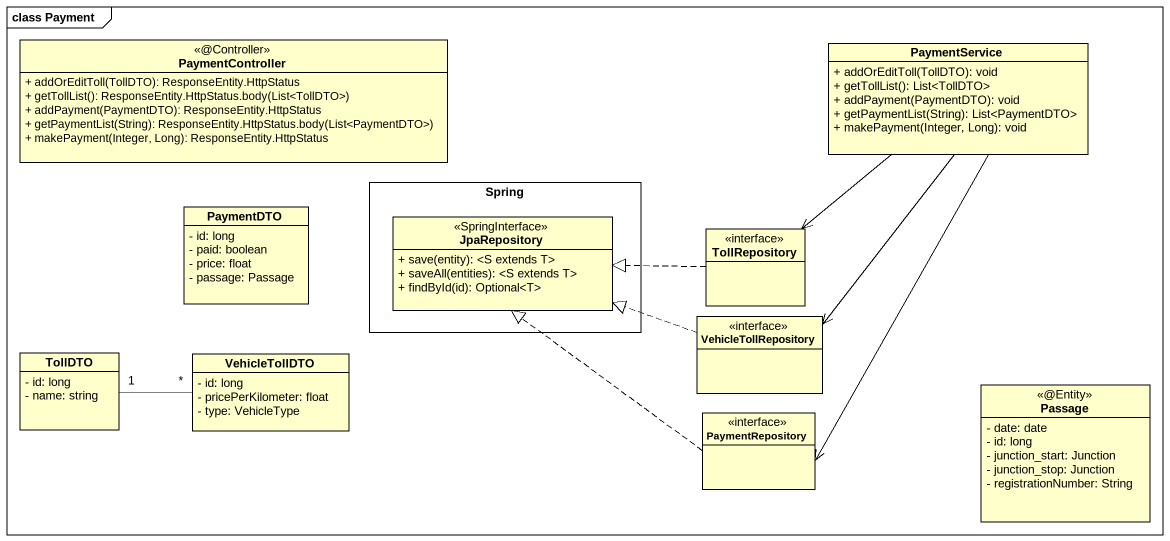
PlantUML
@startuml
mainframe class Payment
hide circle
hide empty members
skinparam classAttributeIconSize 0
class PaymentController <<@Controller>> {
  + addOrEditToll(TollDTO): ResponseEntity.HttpStatus
  + getTollList(): ResponseEntity.HttpStatus.body(List<TollDTO>)
  + addPayment(PaymentDTO): ResponseEntity.HttpStatus
  + getPaymentList(String): ResponseEntity.HttpStatus.body(List<PaymentDTO>)
  + makePayment(Integer, Long): ResponseEntity.HttpStatus
}
class PaymentService {
  + addOrEditToll(TollDTO): void
  + getTollList(): List<TollDTO>
  + addPayment(PaymentDTO): void
  + getPaymentList(String): List<PaymentDTO>
  + makePayment(Integer, Long): void
}
class PaymentDTO {
  - id: long
  - paid: boolean
  - price: float
  - passage: Passage
}
rectangle Spring {
  class JpaRepository <<SpringInterface>> {
    + save(entity): ~<S extends T>
    + saveAll(entities): ~<S extends T>
    + findById(id): Optional<T>
  }
}
class TollRepository <<interface>>
class VehicleTollRepository <<interface>>
class TollDTO {
  - id: long
  - name: string
}
class VehicleTollDTO {
  - id: long
  - pricePerKilometer: float
  - type: VehicleType
}
class PaymentRepository <<interface>>
class Passage <<@Entity>> {
  - date: date
  - id: long
  - junction_start: Junction
  - junction_stop: Junction
  - registrationNumber: String
}
PaymentService --> TollRepository
PaymentService --> VehicleTollRepository
PaymentService --> PaymentRepository
TollRepository .left.|> JpaRepository
VehicleTollRepository .left.|> JpaRepository
TollDTO "1" -right- "*" VehicleTollDTO
PaymentRepository .up.|> JpaRepository
@enduml
